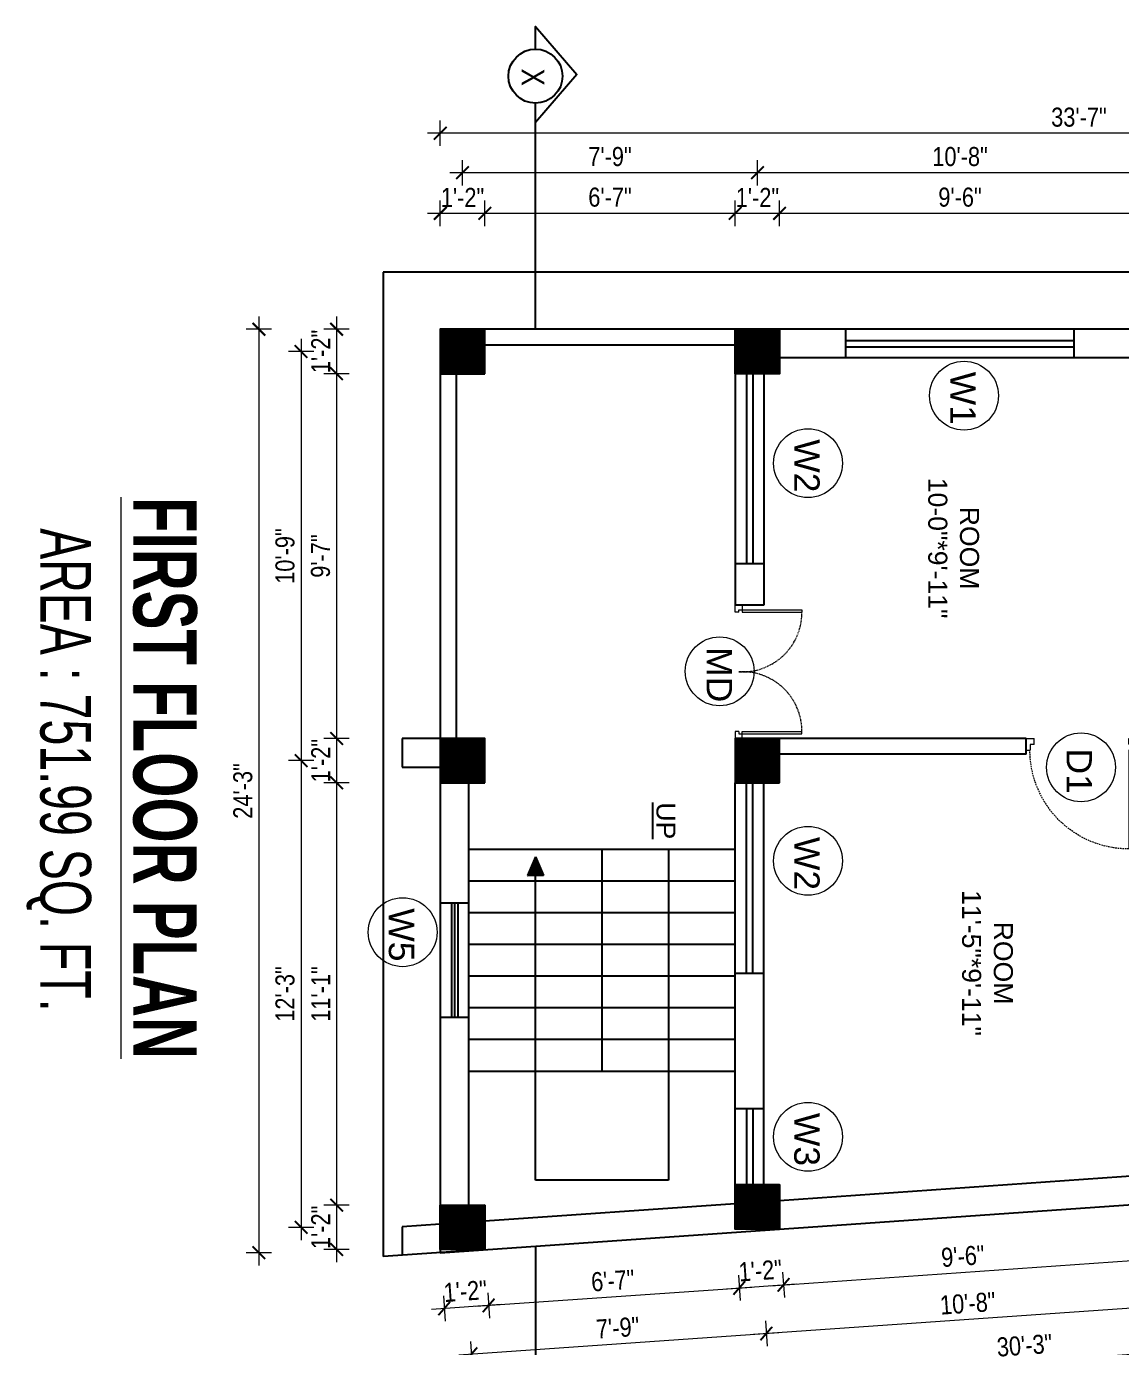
# Model space of a CAD drawing. Header units: inches. Extents: x -5096374 to -5070857, y -3259973 to -3243900.
# Drawn here: x -5080531.2 to -5080185.8, y -3258353 to -3257936.5 of the extents above; entities that cross this region are included whole.
import ezdxf

# ---------------------------------------------------------------- set-up
doc = ezdxf.new("R2010")
doc.units = ezdxf.units.IN
doc.header["$LTSCALE"] = 2
doc.header["$MEASUREMENT"] = 0
doc.header["$PDMODE"] = 34
doc.linetypes.add('HIDDEN', pattern=[0.375, 0.25, -0.125])
doc.layers.get('0').update_dxf_attribs({"linetype": 'CONTINUOUS'})
doc.layers.get('DEFPOINTS').update_dxf_attribs({"color": 141, "linetype": 'CONTINUOUS'})
doc.layers.add('A-Hatch', color=7, linetype='CONTINUOUS')
for name, color, linetype, lineweight in [('Annotate-Lite.w', 177, 'CONTINUOUS', 9), ('DIM 1-100', 4, 'CONTINUOUS', 13), ('Door-Window.w', 4, 'CONTINUOUS', 15), ('TEXT', 181, 'CONTINUOUS', 25), ('Text-100.w', 254, 'CONTINUOUS', 9)]:
    doc.layers.add(name, color=color, linetype=linetype, lineweight=lineweight)
doc.styles.add('ARAIL', font='ARIALN.TTF')
doc.styles.add('Arial', font='arial.ttf', dxfattribs={"width": 0.8, "height": 12})
doc.styles.add('arial.', font='arial.ttf')
doc.styles.add('gaurav', font='arial.ttf')
doc.styles.get("Standard").update_dxf_attribs({"font": 'ARIALN.TTF'})
doc.dimstyles.new('1 by 96', dxfattribs={"dimtxt": 6, "dimasz": 4, "dimexe": 4, "dimexo": 4, "dimgap": 2, "dimtad": 1, "dimdec": 0, "dimzin": 0, "dimdsep": 46, "dimlunit": 4, "dimtxsty": 'Standard', "dimblk": 'ARCHTICK', "dimcen": 0, "dimdle": 4, "dimadec": 0, "dimazin": 0, "dimtfac": 1, "dimtdec": 0, "dimtix": 1, "dimtofl": 0, "dimtmove": 1, "dimatfit": 3, "dimldrblk": 'ARCHTICK', "dimfxl": 4, "dimfxlon": 1, "dimtolj": 1, "dimtzin": 0, "dimlwd": -1, "dimlwe": -1, "dimarcsym": 0})
pattern_1 = [(315, (-1821592.40133, -8348793.83937), (0.0883883476483, 0.0883883476483), [])]

# ---------------------------------------------------------------- blocks, each defined once
blk = doc.blocks.new('FDFDRE')
at = {"ltscale": 3}
for p, q in [((165701.11, -58637.82), (165701.1, -58641.5)), ((165701.1, -58641.5), (165703.55, -58641.5)), ((165704.78, -58637.83), (165701.11, -58637.82)), ((165703.55, -58641.5), (165703.53, -58672.63)), ((165704.78, -58639.66), (165703.55, -58639.66)), ((165703.55, -58639.66), (165703.55, -58641.5)), ((165703.55, -58641.5), (165704.78, -58641.5)), ((165704.78, -58641.5), (165704.76, -58672.65)), ((165704.78, -58639.66), (165704.78, -58637.83)), ((165766.98, -58637.83), (165770.65, -58637.82)), ((165766.98, -58639.66), (165766.98, -58637.83)), ((165766.98, -58639.66), (165768.2, -58639.66)), ((165766.98, -58641.5), (165767, -58672.65)), ((165768.2, -58641.5), (165766.98, -58641.5)), ((165768.2, -58639.66), (165768.2, -58641.5)), ((165770.65, -58641.5), (165768.2, -58641.5)), ((165768.2, -58641.5), (165768.22, -58672.63)), ((165770.65, -58637.82), (165770.65, -58641.5)), ((165703.53, -58672.63), (165704.76, -58672.65)), ((165768.22, -58672.63), (165767, -58672.65))]:
    blk.add_line(p, q, dxfattribs=at)
at = {"layer": 'Door-Window.w', "color": 9, "linetype": 'HIDDEN', "lineweight": 18}
for centre, start, end in [((165704.78, -58641.5), 269.96183, 3.38353), ((165766.98, -58641.5), 176.61647, 270.03817)]:
    blk.add_arc(centre, 31.16, start, end, dxfattribs=at)
blk = doc.blocks.new('3-0')
at = {"ltscale": 3}
for p, q in [((11063.05, 10097.68), (11065.97, 10099.9)), ((11065.25, 10097.81), (11066.71, 10098.92)), ((11065.97, 10099.9), (11066.71, 10098.92)), ((11063.05, 10097.68), (11064.53, 10095.73)), ((11065.99, 10096.84), (11064.53, 10095.73)), ((11065.99, 10096.84), (11065.25, 10097.81)), ((11085.5, 10074.13), (11110.32, 10092.96)), ((11086.24, 10073.15), (11111.05, 10091.97)), ((11111.05, 10091.97), (11110.32, 10092.96)), ((11086.24, 10073.15), (11085.5, 10074.13)), ((11084.04, 10073.02), (11082.57, 10071.91)), ((11082.57, 10071.91), (11084.79, 10068.98)), ((11084.04, 10073.02), (11084.78, 10072.04)), ((11084.78, 10072.04), (11086.24, 10073.15)), ((11084.79, 10068.98), (11087.72, 10071.2)), ((11087.72, 10071.2), (11086.24, 10073.15))]:
    blk.add_line(p, q, dxfattribs=at)
at = {"layer": 'Door-Window.w', "color": 9, "linetype": 'HIDDEN', "lineweight": 18}
blk.add_arc((11085.5, 10074.13), 31.16, 37.1906, 127.1465, dxfattribs=at)
blk = doc.blocks.new('_ArchTick')
at = {"color": 0, "linetype": 'ByBlock', "const_width": 0.15}
blk.add_lwpolyline([(-0.5, -0.5), (0.5, 0.5)], dxfattribs=at)
blk = doc.blocks.new('*D807')
at = {"layer": 'DEFPOINTS', "color": 0, "ltscale": 0.5, "transparency": 16777216}
for p in [(-5080293.63, -3257995.44), (-5080293.63, -3258031.99), (-5080179.87, -3258031.99)]:
    blk.add_point(p, dxfattribs=at)
at = {"layer": 'DIM 1-100', "color": 0, "ltscale": 0.5, "transparency": 16777216}
for p, q in [((-5080293.63, -3257999.44), (-5080293.63, -3257991.44)), ((-5080179.87, -3257999.44), (-5080179.87, -3257991.44)), ((-5080175.87, -3257995.44), (-5080297.63, -3257995.44))]:
    blk.add_line(p, q, dxfattribs=at)
at = {"layer": 'DIM 1-100', "color": 0, "ltscale": 0.5, "transparency": 16777216, "xscale": 4, "yscale": 4, "zscale": 4, "rotation": 180}
blk.add_blockref('_ArchTick', (-5080293.63, -3257995.44), dxfattribs=at)
at = {"layer": 'DIM 1-100', "color": 0, "ltscale": 0.5, "transparency": 16777216, "xscale": 4, "yscale": 4, "zscale": 4}
blk.add_blockref('_ArchTick', (-5080179.87, -3257995.44), dxfattribs=at)
at = {"layer": 'DIM 1-100', "color": 0, "ltscale": 0.5, "transparency": 16777216, "insert": (-5080236.75, -3257990.37), "char_height": 6, "attachment_point": 5}
blk.add_mtext('\\A1;9\'-6"', dxfattribs=at)
blk = doc.blocks.new('*D808')
at = {"layer": 'DEFPOINTS', "color": 0, "ltscale": 0.5, "transparency": 16777216}
for p in [(-5080307.63, -3257995.44), (-5080307.63, -3258031.99), (-5080293.63, -3258031.99)]:
    blk.add_point(p, dxfattribs=at)
at = {"layer": 'DIM 1-100', "color": 0, "ltscale": 0.5, "transparency": 16777216}
for p, q in [((-5080307.63, -3257999.44), (-5080307.63, -3257991.44)), ((-5080293.63, -3257999.44), (-5080293.63, -3257991.44)), ((-5080289.63, -3257995.44), (-5080311.63, -3257995.44))]:
    blk.add_line(p, q, dxfattribs=at)
at = {"layer": 'DIM 1-100', "color": 0, "ltscale": 0.5, "transparency": 16777216, "xscale": 4, "yscale": 4, "zscale": 4, "rotation": 180}
blk.add_blockref('_ArchTick', (-5080307.63, -3257995.44), dxfattribs=at)
at = {"layer": 'DIM 1-100', "color": 0, "ltscale": 0.5, "transparency": 16777216, "xscale": 4, "yscale": 4, "zscale": 4}
blk.add_blockref('_ArchTick', (-5080293.63, -3257995.44), dxfattribs=at)
at = {"layer": 'DIM 1-100', "color": 0, "ltscale": 0.5, "transparency": 16777216, "insert": (-5080300.63, -3257990.42), "char_height": 6, "attachment_point": 5}
blk.add_mtext('\\A1;1\'-2"', dxfattribs=at)
blk = doc.blocks.new('*D809')
at = {"layer": 'DEFPOINTS', "color": 0, "ltscale": 0.5, "transparency": 16777216}
for p in [(-5080386.63, -3257995.44), (-5080386.63, -3258031.99), (-5080307.63, -3258031.99)]:
    blk.add_point(p, dxfattribs=at)
at = {"layer": 'DIM 1-100', "color": 0, "ltscale": 0.5, "transparency": 16777216}
for p, q in [((-5080386.63, -3257999.44), (-5080386.63, -3257991.44)), ((-5080307.63, -3257999.44), (-5080307.63, -3257991.44)), ((-5080303.63, -3257995.44), (-5080390.63, -3257995.44))]:
    blk.add_line(p, q, dxfattribs=at)
at = {"layer": 'DIM 1-100', "color": 0, "ltscale": 0.5, "transparency": 16777216, "xscale": 4, "yscale": 4, "zscale": 4, "rotation": 180}
blk.add_blockref('_ArchTick', (-5080386.63, -3257995.44), dxfattribs=at)
at = {"layer": 'DIM 1-100', "color": 0, "ltscale": 0.5, "transparency": 16777216, "xscale": 4, "yscale": 4, "zscale": 4}
blk.add_blockref('_ArchTick', (-5080307.63, -3257995.44), dxfattribs=at)
at = {"layer": 'DIM 1-100', "color": 0, "ltscale": 0.5, "transparency": 16777216, "insert": (-5080347.13, -3257990.37), "char_height": 6, "attachment_point": 5}
blk.add_mtext('\\A1;6\'-7"', dxfattribs=at)
blk = doc.blocks.new('*D810')
at = {"layer": 'DEFPOINTS', "color": 0, "ltscale": 0.5, "transparency": 16777216}
for p in [(-5080400.63, -3257995.44), (-5080400.63, -3258031.99), (-5080386.63, -3258031.99)]:
    blk.add_point(p, dxfattribs=at)
at = {"layer": 'DIM 1-100', "color": 0, "ltscale": 0.5, "transparency": 16777216}
for p, q in [((-5080400.63, -3257999.44), (-5080400.63, -3257991.44)), ((-5080386.63, -3257999.44), (-5080386.63, -3257991.44)), ((-5080382.63, -3257995.44), (-5080404.63, -3257995.44))]:
    blk.add_line(p, q, dxfattribs=at)
at = {"layer": 'DIM 1-100', "color": 0, "ltscale": 0.5, "transparency": 16777216, "xscale": 4, "yscale": 4, "zscale": 4, "rotation": 180}
blk.add_blockref('_ArchTick', (-5080400.63, -3257995.44), dxfattribs=at)
at = {"layer": 'DIM 1-100', "color": 0, "ltscale": 0.5, "transparency": 16777216, "xscale": 4, "yscale": 4, "zscale": 4}
blk.add_blockref('_ArchTick', (-5080386.63, -3257995.44), dxfattribs=at)
at = {"layer": 'DIM 1-100', "color": 0, "ltscale": 0.5, "transparency": 16777216, "insert": (-5080393.63, -3257990.42), "char_height": 6, "attachment_point": 5}
blk.add_mtext('\\A1;1\'-2"', dxfattribs=at)
blk = doc.blocks.new('*D812')
at = {"layer": 'DEFPOINTS', "color": 0, "ltscale": 0.5, "transparency": 16777216}
for p in [(-5080300.63, -3257982.64), (-5080300.63, -3258038.99), (-5080172.87, -3258038.99)]:
    blk.add_point(p, dxfattribs=at)
at = {"layer": 'DIM 1-100', "color": 0, "ltscale": 0.5, "transparency": 16777216}
for p, q in [((-5080300.63, -3257986.64), (-5080300.63, -3257978.64)), ((-5080172.87, -3257986.64), (-5080172.87, -3257978.64)), ((-5080168.87, -3257982.64), (-5080304.63, -3257982.64))]:
    blk.add_line(p, q, dxfattribs=at)
at = {"layer": 'DIM 1-100', "color": 0, "ltscale": 0.5, "transparency": 16777216, "xscale": 4, "yscale": 4, "zscale": 4, "rotation": 180}
blk.add_blockref('_ArchTick', (-5080300.63, -3257982.64), dxfattribs=at)
at = {"layer": 'DIM 1-100', "color": 0, "ltscale": 0.5, "transparency": 16777216, "xscale": 4, "yscale": 4, "zscale": 4}
blk.add_blockref('_ArchTick', (-5080172.87, -3257982.64), dxfattribs=at)
at = {"layer": 'DIM 1-100', "color": 0, "ltscale": 0.5, "transparency": 16777216, "insert": (-5080236.75, -3257977.57), "char_height": 6, "attachment_point": 5}
blk.add_mtext('\\A1;10\'-8"', dxfattribs=at)
blk = doc.blocks.new('*D813')
at = {"layer": 'DEFPOINTS', "color": 0, "ltscale": 0.5, "transparency": 16777216}
for p in [(-5080393.63, -3257982.64), (-5080393.63, -3258038.99), (-5080300.63, -3258038.99)]:
    blk.add_point(p, dxfattribs=at)
at = {"layer": 'DIM 1-100', "color": 0, "ltscale": 0.5, "transparency": 16777216}
for p, q in [((-5080393.63, -3257986.64), (-5080393.63, -3257978.64)), ((-5080300.63, -3257986.64), (-5080300.63, -3257978.64)), ((-5080296.63, -3257982.64), (-5080397.63, -3257982.64))]:
    blk.add_line(p, q, dxfattribs=at)
at = {"layer": 'DIM 1-100', "color": 0, "ltscale": 0.5, "transparency": 16777216, "xscale": 4, "yscale": 4, "zscale": 4, "rotation": 180}
blk.add_blockref('_ArchTick', (-5080393.63, -3257982.64), dxfattribs=at)
at = {"layer": 'DIM 1-100', "color": 0, "ltscale": 0.5, "transparency": 16777216, "xscale": 4, "yscale": 4, "zscale": 4}
blk.add_blockref('_ArchTick', (-5080300.63, -3257982.64), dxfattribs=at)
at = {"layer": 'DIM 1-100', "color": 0, "ltscale": 0.5, "transparency": 16777216, "insert": (-5080347.13, -3257977.57), "char_height": 6, "attachment_point": 5}
blk.add_mtext('\\A1;7\'-9"', dxfattribs=at)
blk = doc.blocks.new('*D814')
at = {"layer": 'DEFPOINTS', "color": 0, "ltscale": 0.5, "transparency": 16777216}
for p in [(-5080400.63, -3257970.21), (-5080400.63, -3258031.99), (-5079997.87, -3258031.99)]:
    blk.add_point(p, dxfattribs=at)
at = {"layer": 'DIM 1-100', "color": 0, "ltscale": 0.5, "transparency": 16777216}
for p, q in [((-5080400.63, -3257974.21), (-5080400.63, -3257966.21)), ((-5079997.87, -3257974.21), (-5079997.87, -3257966.21)), ((-5079993.87, -3257970.21), (-5080404.63, -3257970.21))]:
    blk.add_line(p, q, dxfattribs=at)
at = {"layer": 'DIM 1-100', "color": 0, "ltscale": 0.5, "transparency": 16777216, "xscale": 4, "yscale": 4, "zscale": 4, "rotation": 180}
blk.add_blockref('_ArchTick', (-5080400.63, -3257970.21), dxfattribs=at)
at = {"layer": 'DIM 1-100', "color": 0, "ltscale": 0.5, "transparency": 16777216, "xscale": 4, "yscale": 4, "zscale": 4}
blk.add_blockref('_ArchTick', (-5079997.87, -3257970.21), dxfattribs=at)
at = {"layer": 'DIM 1-100', "color": 0, "ltscale": 0.5, "transparency": 16777216, "insert": (-5080199.25, -3257965.15), "char_height": 6, "attachment_point": 5}
blk.add_mtext('\\A1;33\'-7"', dxfattribs=at)
blk = doc.blocks.new('*D819')
at = {"layer": 'DEFPOINTS', "color": 0, "ltscale": 0.5, "transparency": 16777216}
for p in [(-5080400.63, -3258031.99), (-5080433.34, -3258045.99), (-5080400.63, -3258045.99)]:
    blk.add_point(p, dxfattribs=at)
at = {"layer": 'DIM 1-100', "color": 0, "ltscale": 0.5, "transparency": 16777216}
for p, q in [((-5080433.34, -3258027.99), (-5080433.34, -3258049.99)), ((-5080429.34, -3258031.99), (-5080437.34, -3258031.99)), ((-5080429.34, -3258045.99), (-5080437.34, -3258045.99))]:
    blk.add_line(p, q, dxfattribs=at)
at = {"layer": 'DIM 1-100', "color": 0, "ltscale": 0.5, "transparency": 16777216, "xscale": 4, "yscale": 4, "zscale": 4}
for p, rotation in [((-5080433.34, -3258031.99), 90), ((-5080433.34, -3258045.99), 270)]:
    blk.add_blockref('_ArchTick', p, dxfattribs=dict(at, rotation=rotation))
at = {"layer": 'DIM 1-100', "color": 0, "ltscale": 0.5, "transparency": 16777216, "insert": (-5080438.35, -3258038.99), "char_height": 6, "attachment_point": 5, "rotation": 90}
blk.add_mtext('\\A1;1\'-2"', dxfattribs=at)
blk = doc.blocks.new('*D820')
at = {"layer": 'DEFPOINTS', "color": 0, "ltscale": 0.5, "transparency": 16777216}
for p in [(-5080400.63, -3258045.99), (-5080433.34, -3258160.99), (-5080400.63, -3258160.99)]:
    blk.add_point(p, dxfattribs=at)
at = {"layer": 'DIM 1-100', "color": 0, "ltscale": 0.5, "transparency": 16777216}
for p, q in [((-5080433.34, -3258041.99), (-5080433.34, -3258164.99)), ((-5080429.34, -3258045.99), (-5080437.34, -3258045.99)), ((-5080429.34, -3258160.99), (-5080437.34, -3258160.99))]:
    blk.add_line(p, q, dxfattribs=at)
at = {"layer": 'DIM 1-100', "color": 0, "ltscale": 0.5, "transparency": 16777216, "xscale": 4, "yscale": 4, "zscale": 4}
for p, rotation in [((-5080433.34, -3258045.99), 90), ((-5080433.34, -3258160.99), 270)]:
    blk.add_blockref('_ArchTick', p, dxfattribs=dict(at, rotation=rotation))
at = {"layer": 'DIM 1-100', "color": 0, "ltscale": 0.5, "transparency": 16777216, "insert": (-5080438.4, -3258103.49), "char_height": 6, "attachment_point": 5, "rotation": 90}
blk.add_mtext('\\A1;9\'-7"', dxfattribs=at)
blk = doc.blocks.new('*D821')
at = {"layer": 'DEFPOINTS', "color": 0, "ltscale": 0.5, "transparency": 16777216}
for p in [(-5080400.63, -3258160.99), (-5080433.34, -3258174.99), (-5080400.63, -3258174.99)]:
    blk.add_point(p, dxfattribs=at)
at = {"layer": 'DIM 1-100', "color": 0, "ltscale": 0.5, "transparency": 16777216}
for p, q in [((-5080433.34, -3258156.99), (-5080433.34, -3258178.99)), ((-5080429.34, -3258160.99), (-5080437.34, -3258160.99)), ((-5080429.34, -3258174.99), (-5080437.34, -3258174.99))]:
    blk.add_line(p, q, dxfattribs=at)
at = {"layer": 'DIM 1-100', "color": 0, "ltscale": 0.5, "transparency": 16777216, "xscale": 4, "yscale": 4, "zscale": 4}
for p, rotation in [((-5080433.34, -3258160.99), 90), ((-5080433.34, -3258174.99), 270)]:
    blk.add_blockref('_ArchTick', p, dxfattribs=dict(at, rotation=rotation))
at = {"layer": 'DIM 1-100', "color": 0, "ltscale": 0.5, "transparency": 16777216, "insert": (-5080438.35, -3258167.99), "char_height": 6, "attachment_point": 5, "rotation": 90}
blk.add_mtext('\\A1;1\'-2"', dxfattribs=at)
blk = doc.blocks.new('*D822')
at = {"layer": 'DEFPOINTS', "color": 0, "ltscale": 0.5, "transparency": 16777216}
for p in [(-5080400.63, -3258174.99), (-5080433.34, -3258308.13), (-5080400.63, -3258308.13)]:
    blk.add_point(p, dxfattribs=at)
at = {"layer": 'DIM 1-100', "color": 0, "ltscale": 0.5, "transparency": 16777216}
for p, q in [((-5080433.34, -3258170.99), (-5080433.34, -3258312.13)), ((-5080429.34, -3258174.99), (-5080437.34, -3258174.99)), ((-5080429.34, -3258308.13), (-5080437.34, -3258308.13))]:
    blk.add_line(p, q, dxfattribs=at)
at = {"layer": 'DIM 1-100', "color": 0, "ltscale": 0.5, "transparency": 16777216, "xscale": 4, "yscale": 4, "zscale": 4}
for p, rotation in [((-5080433.34, -3258174.99), 90), ((-5080433.34, -3258308.13), 270)]:
    blk.add_blockref('_ArchTick', p, dxfattribs=dict(at, rotation=rotation))
at = {"layer": 'DIM 1-100', "color": 0, "ltscale": 0.5, "transparency": 16777216, "insert": (-5080438.35, -3258241.56), "char_height": 6, "attachment_point": 5, "rotation": 90}
blk.add_mtext('\\A1;11\'-1"', dxfattribs=at)
blk = doc.blocks.new('*D823')
at = {"layer": 'DEFPOINTS', "color": 0, "ltscale": 0.5, "transparency": 16777216}
for p in [(-5080400.63, -3258308.13), (-5080433.34, -3258322.13), (-5080400.63, -3258322.13)]:
    blk.add_point(p, dxfattribs=at)
at = {"layer": 'DIM 1-100', "color": 0, "ltscale": 0.5, "transparency": 16777216}
for p, q in [((-5080433.34, -3258304.13), (-5080433.34, -3258326.13)), ((-5080429.34, -3258308.13), (-5080437.34, -3258308.13)), ((-5080429.34, -3258322.13), (-5080437.34, -3258322.13))]:
    blk.add_line(p, q, dxfattribs=at)
at = {"layer": 'DIM 1-100', "color": 0, "ltscale": 0.5, "transparency": 16777216, "xscale": 4, "yscale": 4, "zscale": 4}
for p, rotation in [((-5080433.34, -3258308.13), 90), ((-5080433.34, -3258322.13), 270)]:
    blk.add_blockref('_ArchTick', p, dxfattribs=dict(at, rotation=rotation))
at = {"layer": 'DIM 1-100', "color": 0, "ltscale": 0.5, "transparency": 16777216, "insert": (-5080438.35, -3258315.13), "char_height": 6, "attachment_point": 5, "rotation": 90}
blk.add_mtext('\\A1;1\'-2"', dxfattribs=at)
blk = doc.blocks.new('*D824')
at = {"layer": 'DEFPOINTS', "color": 0, "ltscale": 0.5, "transparency": 16777216}
for p in [(-5080393.63, -3258038.99), (-5080444.53, -3258167.99), (-5080393.63, -3258167.99)]:
    blk.add_point(p, dxfattribs=at)
at = {"layer": 'DIM 1-100', "color": 0, "ltscale": 0.5, "transparency": 16777216}
for p, q in [((-5080444.53, -3258034.99), (-5080444.53, -3258171.99)), ((-5080440.53, -3258038.99), (-5080448.53, -3258038.99)), ((-5080440.53, -3258167.99), (-5080448.53, -3258167.99))]:
    blk.add_line(p, q, dxfattribs=at)
at = {"layer": 'DIM 1-100', "color": 0, "ltscale": 0.5, "transparency": 16777216, "xscale": 4, "yscale": 4, "zscale": 4}
for p, rotation in [((-5080444.53, -3258038.99), 90), ((-5080444.53, -3258167.99), 270)]:
    blk.add_blockref('_ArchTick', p, dxfattribs=dict(at, rotation=rotation))
at = {"layer": 'DIM 1-100', "color": 0, "ltscale": 0.5, "transparency": 16777216, "insert": (-5080449.59, -3258103.49), "char_height": 6, "attachment_point": 5, "rotation": 90}
blk.add_mtext('\\A1;10\'-9"', dxfattribs=at)
blk = doc.blocks.new('*D825')
at = {"layer": 'DEFPOINTS', "color": 0, "ltscale": 0.5, "transparency": 16777216}
for p in [(-5080393.63, -3258167.99), (-5080444.53, -3258315.13), (-5080393.63, -3258315.13)]:
    blk.add_point(p, dxfattribs=at)
at = {"layer": 'DIM 1-100', "color": 0, "ltscale": 0.5, "transparency": 16777216}
for p, q in [((-5080444.53, -3258163.99), (-5080444.53, -3258319.13)), ((-5080440.53, -3258167.99), (-5080448.53, -3258167.99)), ((-5080440.53, -3258315.13), (-5080448.53, -3258315.13))]:
    blk.add_line(p, q, dxfattribs=at)
at = {"layer": 'DIM 1-100', "color": 0, "ltscale": 0.5, "transparency": 16777216, "xscale": 4, "yscale": 4, "zscale": 4}
for p, rotation in [((-5080444.53, -3258167.99), 90), ((-5080444.53, -3258315.13), 270)]:
    blk.add_blockref('_ArchTick', p, dxfattribs=dict(at, rotation=rotation))
at = {"layer": 'DIM 1-100', "color": 0, "ltscale": 0.5, "transparency": 16777216, "insert": (-5080449.59, -3258241.56), "char_height": 6, "attachment_point": 5, "rotation": 90}
blk.add_mtext('\\A1;12\'-3"', dxfattribs=at)
blk = doc.blocks.new('*D826')
at = {"layer": 'DEFPOINTS', "color": 0, "ltscale": 0.5, "transparency": 16777216}
for p in [(-5080400.63, -3258031.99), (-5080457.83, -3258323.11), (-5080400.63, -3258323.11)]:
    blk.add_point(p, dxfattribs=at)
at = {"layer": 'DIM 1-100', "color": 0, "ltscale": 0.5, "transparency": 16777216}
for p, q in [((-5080457.83, -3258027.99), (-5080457.83, -3258327.11)), ((-5080453.83, -3258031.99), (-5080461.83, -3258031.99)), ((-5080453.83, -3258323.11), (-5080461.83, -3258323.11))]:
    blk.add_line(p, q, dxfattribs=at)
at = {"layer": 'DIM 1-100', "color": 0, "ltscale": 0.5, "transparency": 16777216, "xscale": 4, "yscale": 4, "zscale": 4}
for p, rotation in [((-5080457.83, -3258031.99), 90), ((-5080457.83, -3258323.11), 270)]:
    blk.add_blockref('_ArchTick', p, dxfattribs=dict(at, rotation=rotation))
at = {"layer": 'DIM 1-100', "color": 0, "ltscale": 0.5, "transparency": 16777216, "insert": (-5080462.89, -3258177.55), "char_height": 6, "attachment_point": 5, "rotation": 90}
blk.add_mtext('\\A1;24\'-3"', dxfattribs=at)
blk = doc.blocks.new('*D827')
at = {"layer": 'DEFPOINTS', "color": 0, "ltscale": 0.5, "transparency": 16777216}
for p in [(-5080400.63, -3258323.11), (-5080386.63, -3258322.13), (-5080399.4, -3258340.71)]:
    blk.add_point(p, dxfattribs=at)
at = {"layer": 'DIM 1-100', "color": 0, "ltscale": 0.5, "transparency": 16777216}
for p, q in [((-5080399.68, -3258336.72), (-5080399.13, -3258344.7)), ((-5080385.68, -3258335.75), (-5080385.13, -3258343.73)), ((-5080381.41, -3258339.46), (-5080403.39, -3258340.99))]:
    blk.add_line(p, q, dxfattribs=at)
at = {"layer": 'DIM 1-100', "color": 0, "ltscale": 0.5, "transparency": 16777216, "xscale": 4, "yscale": 4, "zscale": 4}
for p, rotation in [((-5080385.4, -3258339.74), 3.98810611649254), ((-5080399.4, -3258340.71), 183.9881061164926)]:
    blk.add_blockref('_ArchTick', p, dxfattribs=dict(at, rotation=rotation))
at = {"layer": 'DIM 1-100', "color": 0, "ltscale": 0.5, "transparency": 16777216, "insert": (-5080392.75, -3258335.22), "char_height": 6, "attachment_point": 5, "rotation": 3.9881}
blk.add_mtext('\\A1;1\'-2"', dxfattribs=at)
blk = doc.blocks.new('*D828')
at = {"layer": 'DEFPOINTS', "color": 0, "ltscale": 0.5, "transparency": 16777216}
for p in [(-5080307.63, -3258316), (-5080386.63, -3258322.13), (-5080306.36, -3258334.23)]:
    blk.add_point(p, dxfattribs=at)
at = {"layer": 'DIM 1-100', "color": 0, "ltscale": 0.5, "transparency": 16777216}
for p, q in [((-5080389.39, -3258340.01), (-5080302.37, -3258333.95)), ((-5080306.64, -3258330.23), (-5080306.08, -3258338.22)), ((-5080385.68, -3258335.75), (-5080385.13, -3258343.73))]:
    blk.add_line(p, q, dxfattribs=at)
at = {"layer": 'DIM 1-100', "color": 0, "ltscale": 0.5, "transparency": 16777216, "xscale": 4, "yscale": 4, "zscale": 4}
for p, rotation in [((-5080306.36, -3258334.23), 3.98810609500711), ((-5080385.4, -3258339.74), 183.9881060950071)]:
    blk.add_blockref('_ArchTick', p, dxfattribs=dict(at, rotation=rotation))
at = {"layer": 'DIM 1-100', "color": 0, "ltscale": 0.5, "transparency": 16777216, "insert": (-5080346.23, -3258331.93), "char_height": 6, "attachment_point": 5, "rotation": 3.9881}
blk.add_mtext('\\A1;6\'-7"', dxfattribs=at)
blk = doc.blocks.new('*D829')
at = {"layer": 'DEFPOINTS', "color": 0, "ltscale": 0.5, "transparency": 16777216}
for p in [(-5080307.63, -3258316), (-5080293.63, -3258315.65), (-5080292.4, -3258333.25)]:
    blk.add_point(p, dxfattribs=at)
at = {"layer": 'DIM 1-100', "color": 0, "ltscale": 0.5, "transparency": 16777216}
for p, q in [((-5080292.68, -3258329.26), (-5080292.13, -3258337.24)), ((-5080310.35, -3258334.5), (-5080288.41, -3258332.97)), ((-5080306.64, -3258330.23), (-5080306.08, -3258338.22))]:
    blk.add_line(p, q, dxfattribs=at)
at = {"layer": 'DIM 1-100', "color": 0, "ltscale": 0.5, "transparency": 16777216, "xscale": 4, "yscale": 4, "zscale": 4}
for p, rotation in [((-5080306.36, -3258334.23), 183.9881060950071), ((-5080292.4, -3258333.25), 3.98810609500711)]:
    blk.add_blockref('_ArchTick', p, dxfattribs=dict(at, rotation=rotation))
at = {"layer": 'DIM 1-100', "color": 0, "ltscale": 0.5, "transparency": 16777216, "insert": (-5080299.73, -3258328.74), "char_height": 6, "attachment_point": 5, "rotation": 3.9881}
blk.add_mtext('\\A1;1\'-2"', dxfattribs=at)
blk = doc.blocks.new('*D830')
at = {"layer": 'DEFPOINTS', "color": 0, "ltscale": 0.5, "transparency": 16777216}
for p in [(-5080179.87, -3258306.74), (-5080293.63, -3258315.65), (-5080178.58, -3258325.32)]:
    blk.add_point(p, dxfattribs=at)
at = {"layer": 'DIM 1-100', "color": 0, "ltscale": 0.5, "transparency": 16777216}
for p, q in [((-5080178.86, -3258321.33), (-5080178.3, -3258329.31)), ((-5080296.39, -3258333.53), (-5080174.59, -3258325.04)), ((-5080292.68, -3258329.26), (-5080292.13, -3258337.24))]:
    blk.add_line(p, q, dxfattribs=at)
at = {"layer": 'DIM 1-100', "color": 0, "ltscale": 0.5, "transparency": 16777216, "xscale": 4, "yscale": 4, "zscale": 4}
for p, rotation in [((-5080178.58, -3258325.32), 3.98810609500711), ((-5080292.4, -3258333.25), 183.9881060950071)]:
    blk.add_blockref('_ArchTick', p, dxfattribs=dict(at, rotation=rotation))
at = {"layer": 'DIM 1-100', "color": 0, "ltscale": 0.5, "transparency": 16777216, "insert": (-5080235.84, -3258324.23), "char_height": 6, "attachment_point": 5, "rotation": 3.9881}
blk.add_mtext('\\A1;9\'-6"', dxfattribs=at)
blk = doc.blocks.new('*D837')
at = {"layer": 'DEFPOINTS', "color": 0, "ltscale": 0.5, "transparency": 16777216}
for p in [(-5080172.87, -3258299.74), (-5080300.63, -3258308.65), (-5080297.84, -3258348.61)]:
    blk.add_point(p, dxfattribs=at)
at = {"layer": 'DIM 1-100', "color": 0, "ltscale": 0.5, "transparency": 16777216}
for p, q in [((-5080170.36, -3258335.71), (-5080169.81, -3258343.69)), ((-5080166.1, -3258339.42), (-5080301.84, -3258348.89)), ((-5080298.12, -3258344.62), (-5080297.57, -3258352.6))]:
    blk.add_line(p, q, dxfattribs=at)
at = {"layer": 'DIM 1-100', "color": 0, "ltscale": 0.5, "transparency": 16777216, "xscale": 4, "yscale": 4, "zscale": 4}
for p, rotation in [((-5080170.09, -3258339.7), 3.988106095007086), ((-5080297.84, -3258348.61), 183.9881060950071)]:
    blk.add_blockref('_ArchTick', p, dxfattribs=dict(at, rotation=rotation))
at = {"layer": 'DIM 1-100', "color": 0, "ltscale": 0.5, "transparency": 16777216, "insert": (-5080234.32, -3258339.1), "char_height": 6, "attachment_point": 5, "rotation": 3.9881}
blk.add_mtext('\\A1;10\'-8"', dxfattribs=at)
blk = doc.blocks.new('*D838')
at = {"layer": 'DEFPOINTS', "color": 0, "ltscale": 0.5, "transparency": 16777216}
for p in [(-5080300.63, -3258308.65), (-5080393.63, -3258315.13), (-5080390.84, -3258355.09)]:
    blk.add_point(p, dxfattribs=at)
at = {"layer": 'DIM 1-100', "color": 0, "ltscale": 0.5, "transparency": 16777216}
for p, q in [((-5080298.12, -3258344.62), (-5080297.57, -3258352.6)), ((-5080293.85, -3258348.33), (-5080394.84, -3258355.37)), ((-5080391.12, -3258351.1), (-5080390.57, -3258359.08))]:
    blk.add_line(p, q, dxfattribs=at)
at = {"layer": 'DIM 1-100', "color": 0, "ltscale": 0.5, "transparency": 16777216, "xscale": 4, "yscale": 4, "zscale": 4}
for p, rotation in [((-5080297.84, -3258348.61), 3.988106095007086), ((-5080390.84, -3258355.09), 183.9881060950071)]:
    blk.add_blockref('_ArchTick', p, dxfattribs=dict(at, rotation=rotation))
at = {"layer": 'DIM 1-100', "color": 0, "ltscale": 0.5, "transparency": 16777216, "insert": (-5080344.7, -3258346.8), "char_height": 6, "attachment_point": 5, "rotation": 3.9881}
blk.add_mtext('\\A1;7\'-9"', dxfattribs=at)
blk = doc.blocks.new('*D840')
at = {"layer": 'DEFPOINTS', "color": 0, "ltscale": 0.5, "transparency": 16777216}
for p in [(-5080038.03, -3258297.83), (-5080400.63, -3258323.11), (-5080034.76, -3258344.75)]:
    blk.add_point(p, dxfattribs=at)
at = {"layer": 'DIM 1-100', "color": 0, "ltscale": 0.5, "transparency": 16777216}
for p, q in [((-5080035.04, -3258340.76), (-5080034.48, -3258348.74)), ((-5080401.35, -3258370.31), (-5080030.77, -3258344.47)), ((-5080397.64, -3258366.04), (-5080397.08, -3258374.02))]:
    blk.add_line(p, q, dxfattribs=at)
at = {"layer": 'DIM 1-100', "color": 0, "ltscale": 0.5, "transparency": 16777216, "xscale": 4, "yscale": 4, "zscale": 4}
for p, rotation in [((-5080034.76, -3258344.75), 3.988106114241667), ((-5080397.36, -3258370.03), 183.9881061142416)]:
    blk.add_blockref('_ArchTick', p, dxfattribs=dict(at, rotation=rotation))
at = {"layer": 'DIM 1-100', "color": 0, "ltscale": 0.5, "transparency": 16777216, "insert": (-5080216.41, -3258352.34), "char_height": 6, "attachment_point": 5, "rotation": 3.9881}
blk.add_mtext('\\A1;30\'-3"', dxfattribs=at)

msp = doc.modelspace()

# ---------------------------------------------------------------- hatches: boundary and pattern name
at = {"layer": 'A-Hatch', "ltscale": 0.5}
h = msp.add_hatch(dxfattribs=at)
h.set_pattern_fill('ANSI31', color=256, angle=-90)
h.set_pattern_definition(pattern_1)
h.paths.add_polyline_path([(-5080386.63, -3258045.99), (-5080386.63, -3258031.99), (-5080400.63, -3258031.99), (-5080400.63, -3258045.99)])
h = msp.add_hatch(dxfattribs=at)
h.set_pattern_fill('ANSI31', color=256, angle=-90)
h.set_pattern_definition(pattern_1)
h.paths.add_polyline_path([(-5080293.63, -3258045.99), (-5080293.63, -3258031.99), (-5080307.63, -3258031.99), (-5080307.63, -3258045.99), (-5080298.63, -3258045.99)])
h = msp.add_hatch(dxfattribs=at)
h.set_pattern_fill('ANSI31', color=256, angle=-90)
h.set_pattern_definition(pattern_1)
h.paths.add_polyline_path([(-5080386.63, -3258174.99), (-5080386.63, -3258160.99), (-5080400.63, -3258160.99), (-5080400.63, -3258174.99)])
h = msp.add_hatch(dxfattribs=at)
h.set_pattern_fill('ANSI31', color=256, angle=-90)
h.set_pattern_definition(pattern_1)
h.paths.add_polyline_path([(-5080293.63, -3258174.99), (-5080293.63, -3258160.99), (-5080305.41, -3258160.99), (-5080305.41, -3258160.99), (-5080307.63, -3258160.99), (-5080307.63, -3258174.99)])
h = msp.add_hatch(dxfattribs=at)
h.set_pattern_fill('ANSI31', color=256, angle=-90)
h.set_pattern_definition([(315, (-1821592.40133, -8349464.70116), (0.0883883476483, 0.0883883476483), [])])
h.paths.add_polyline_path([(-5080370.63, -3258198.32), (-5080373.14, -3258204.24), (-5080368.12, -3258204.24)])
h = msp.add_hatch(dxfattribs=at)
h.set_pattern_fill('ANSI31', color=256, angle=-90)
h.set_pattern_definition([(315, (-1821592.40133, -8348793.49078), (0.0883883476483, 0.0883883476483), [])])
h.paths.add_polyline_path([(-5080293.63, -3258315.65), (-5080293.63, -3258301.65), (-5080307.63, -3258301.65), (-5080307.63, -3258315.65)])
h = msp.add_hatch(dxfattribs=at)
h.set_pattern_fill('ANSI31', color=256, angle=-90)
h.set_pattern_definition(pattern_1)
h.paths.add_polyline_path([(-5080386.63, -3258308.13), (-5080400.63, -3258308.13), (-5080400.63, -3258322.13), (-5080386.63, -3258322.13)])

# ---------------------------------------------------------------- linework, layer by layer
at = {"ltscale": 0.5}
for p, q in [((-5080000.63, -3258013.99), (-5080418.63, -3258013.99)), ((-5080418.63, -3258013.99), (-5080418.63, -3258324.36)), ((-5080165.87, -3258031.99), (-5080400.63, -3258031.99)), ((-5080400.63, -3258031.99), (-5080400.63, -3258323.11)), ((-5080272.75, -3258040.99), (-5080272.75, -3258031.99)), ((-5080200.75, -3258040.99), (-5080200.75, -3258031.99)), ((-5080307.63, -3258036.99), (-5080386.63, -3258036.99)), ((-5080272.75, -3258035.49), (-5080200.75, -3258035.49)), ((-5080272.75, -3258037.49), (-5080200.75, -3258037.49)), ((-5080179.87, -3258040.99), (-5080293.63, -3258040.99)), ((-5080395.63, -3258045.99), (-5080395.63, -3258160.99)), ((-5080307.63, -3258045.99), (-5080307.63, -3258118.99)), ((-5080298.63, -3258045.99), (-5080307.63, -3258045.99)), ((-5080304.13, -3258045.99), (-5080304.13, -3258105.99)), ((-5080302.13, -3258045.99), (-5080302.13, -3258105.99)), ((-5080298.63, -3258045.99), (-5080298.63, -3258118.99)), ((-5080298.63, -3258105.99), (-5080307.63, -3258105.99)), ((-5080298.63, -3258118.99), (-5080307.63, -3258118.99)), ((-5080400.63, -3258160.99), (-5080412.63, -3258160.99)), ((-5080412.63, -3258160.99), (-5080412.63, -3258169.99)), ((-5080215.87, -3258160.99), (-5080293.63, -3258160.99)), ((-5080215.87, -3258165.99), (-5080215.87, -3258160.99)), ((-5080215.87, -3258165.99), (-5080293.63, -3258165.99)), ((-5080412.63, -3258169.99), (-5080400.63, -3258169.99)), ((-5080391.63, -3258308.13), (-5080391.63, -3258174.99)), ((-5080307.63, -3258302), (-5080307.63, -3258174.99)), ((-5080304.13, -3258234.99), (-5080304.13, -3258174.99)), ((-5080302.13, -3258234.99), (-5080302.13, -3258174.99)), ((-5080298.63, -3258301.65), (-5080298.63, -3258174.99)), ((-5080349.63, -3258195.95), (-5080391.63, -3258195.95)), ((-5080349.63, -3258265.95), (-5080349.63, -3258195.95)), ((-5080307.63, -3258195.95), (-5080349.63, -3258195.95)), ((-5080328.63, -3258195.95), (-5080328.63, -3258300.24)), ((-5080370.63, -3258198.32), (-5080373.14, -3258204.24)), ((-5080370.63, -3258198.32), (-5080368.12, -3258204.24)), ((-5080368.12, -3258204.24), (-5080373.14, -3258204.24)), ((-5080370.63, -3258300.24), (-5080370.63, -3258204.24)), ((-5080349.63, -3258205.95), (-5080391.63, -3258205.95)), ((-5080307.63, -3258205.95), (-5080349.63, -3258205.95)), ((-5080391.63, -3258212.95), (-5080400.63, -3258212.95)), ((-5080397.13, -3258212.95), (-5080397.13, -3258248.95)), ((-5080396.13, -3258212.95), (-5080396.13, -3258248.95)), ((-5080395.13, -3258212.95), (-5080395.13, -3258248.95)), ((-5080349.63, -3258215.95), (-5080391.63, -3258215.95)), ((-5080307.63, -3258215.95), (-5080349.63, -3258215.95)), ((-5080349.63, -3258225.95), (-5080391.63, -3258225.95)), ((-5080307.63, -3258225.95), (-5080349.63, -3258225.95)), ((-5080349.63, -3258235.95), (-5080391.63, -3258235.95)), ((-5080307.63, -3258235.95), (-5080349.63, -3258235.95)), ((-5080307.63, -3258234.99), (-5080298.63, -3258234.99)), ((-5080349.63, -3258245.95), (-5080391.63, -3258245.95)), ((-5080307.63, -3258245.95), (-5080349.63, -3258245.95)), ((-5080391.63, -3258248.95), (-5080400.63, -3258248.95)), ((-5080349.63, -3258255.95), (-5080391.63, -3258255.95)), ((-5080307.63, -3258255.95), (-5080349.63, -3258255.95)), ((-5080349.63, -3258265.95), (-5080391.63, -3258265.95)), ((-5080307.63, -3258265.95), (-5080349.63, -3258265.95)), ((-5080307.63, -3258301.65), (-5080307.63, -3258277.65)), ((-5080307.63, -3258277.65), (-5080298.63, -3258277.65)), ((-5080304.13, -3258277.65), (-5080304.13, -3258301.65)), ((-5080302.13, -3258277.65), (-5080302.13, -3258301.65)), ((-5080400.63, -3258323.11), (-5080020.03, -3258296.57)), ((-5080328.63, -3258300.24), (-5080370.63, -3258300.24)), ((-5080293.63, -3258306.63), (-5080179.87, -3258298.7)), ((-5080386.63, -3258313.11), (-5080307.63, -3258307.6)), ((-5080400.63, -3258314.09), (-5080412.63, -3258314.92)), ((-5080412.63, -3258314.92), (-5080412.63, -3258323.94)), ((-5080386.63, -3258322.13), (-5080418.63, -3258324.36))]:
    msp.add_line(p, q, dxfattribs=at)
for points in [[(-5080386.63, -3258045.99), (-5080386.63, -3258031.99), (-5080400.63, -3258031.99), (-5080400.63, -3258045.99)], [(-5080293.63, -3258031.99), (-5080293.63, -3258045.99), (-5080307.63, -3258045.99), (-5080307.63, -3258031.99)], [(-5080386.63, -3258174.99), (-5080386.63, -3258160.99), (-5080400.63, -3258160.99), (-5080400.63, -3258174.99)], [(-5080293.63, -3258174.99), (-5080293.63, -3258160.99), (-5080307.63, -3258160.99), (-5080307.63, -3258174.99)], [(-5080293.63, -3258301.65), (-5080293.63, -3258315.65), (-5080307.63, -3258315.65), (-5080307.63, -3258301.65)], [(-5080386.63, -3258308.13), (-5080386.63, -3258322.13), (-5080400.63, -3258322.13), (-5080400.63, -3258308.13)]]:
    msp.add_lwpolyline(points, close=True, dxfattribs=at)
at = {"layer": 'Annotate-Lite.w', "ltscale": 0.005}
for centre in [(-5080235.48, -3258052.92), (-5080284.68, -3258074.21), (-5080312.53, -3258139.82), (-5080198.59, -3258170.09), (-5080284.68, -3258199.58), (-5080412.52, -3258222.08), (-5080284.68, -3258286.58)]:
    msp.add_circle(centre, 10.86, dxfattribs=at)
at = {"layer": 'TEXT'}
for points in [[(-5080370.63, -3257943.65), (-5080370.63, -3257936.51), (-5080357.55, -3257951.65), (-5080370.63, -3257966.79)], [(-5080370.63, -3258031.99), (-5080370.63, -3257960.72)], [(-5080370.63, -3258321.02), (-5080370.63, -3258391.05)]]:
    msp.add_lwpolyline(points, dxfattribs=at)
msp.add_circle((-5080370.63, -3257952.19), 8.53, dxfattribs=at)

# ---------------------------------------------------------------- block references
at = {"layer": 'Door-Window.w', "ltscale": 0.005, "xscale": 0.6039383709985556, "yscale": 0.6039383709985556, "zscale": 0.6039383709985556, "rotation": 89.99999999999999}
msp.add_blockref('FDFDRE', (-5115721.26, -3358234.24), dxfattribs=at)
at = {"layer": 'Door-Window.w', "linetype": 'ByBlock', "xscale": -0.9997910039624013, "yscale": 0.9997910039624012, "zscale": 0.9997910039624012, "rotation": 127.1905952198047}
msp.add_blockref('3-0', (-5078859.31, -3243247.26), dxfattribs=at)

# ---------------------------------------------------------------- texts
at = {"layer": 'Annotate-Lite.w', "ltscale": 0.005, "char_height": 8, "rotation": 270, "style": 'gaurav'}
for s, insert, attachment_point in [('W1', (-5080231.83, -3258045.37), 1), ('W2', (-5080281.03, -3258066.66), 1), ('MD', (-5080308.63, -3258132.21), 1), ('D1', (-5080203.15, -3258164.17), 7), ('W2', (-5080281.03, -3258192.04), 1), ('W5', (-5080408.87, -3258214.53), 1), ('W3', (-5080281.03, -3258279.03), 1)]:
    msp.add_mtext_dynamic_manual_height_columns(s, width=8, gutter_width=100, heights=[0], dxfattribs=dict(at, insert=insert, attachment_point=attachment_point))
at = {"layer": 'TEXT', "insert": (-5080367.79, -3257955.27), "char_height": 7.2, "attachment_point": 3, "rotation": 270, "style": 'ARAIL'}
msp.add_mtext_dynamic_manual_height_columns('X', width=125.4648, gutter_width=90, heights=[0], dxfattribs=at)
at = {"layer": 'TEXT', "lineweight": -2, "char_height": 6, "attachment_point": 5, "rotation": 270, "style": 'arial.'}
for s, insert in [('{\\W1;ROOM\\P10-0"*9\'-11"}', (-5080238.8, -3258100.98)), ('{\\W1;ROOM\\P11\'-5"*9\'-11"}', (-5080228.13, -3258231.79))]:
    msp.add_mtext_dynamic_manual_height_columns(s, width=45.7314, gutter_width=30, heights=[0], dxfattribs=dict(at, insert=insert))
at = {"layer": 'TEXT', "lineweight": -2, "insert": (-5080329.52, -3258186.96), "char_height": 6, "width": 127.5059, "attachment_point": 5, "rotation": 270, "style": 'arial.'}
msp.add_mtext('{\\LUP}', dxfattribs=at)
at = {"layer": 'Text-100.w', "insert": (-5080477.42, -3258170.91), "char_height": 20, "width": 569.1024, "attachment_point": 2, "rotation": 270, "style": 'Arial'}
msp.add_mtext('\\A1;{\\fArial Narrow|b1|i0|c0|p34;\\L FIRST FLOOR PLAN\\P\\fArial Narrow|b0|i0|c0|p34;\\H0.8x;\\lAREA : 751.99 SQ. FT.\\H1.02306x; }', dxfattribs=at)

# ---------------------------------------------------------------- dimensions: what is measured, and where the dimension line sits
at = {"layer": 'DIM 1-100', "ltscale": 0.5}
for base, p1, p2, picture, middle in [((-5080400.63, -3257970.21), (-5079997.87, -3258031.99), (-5080400.63, -3258031.99), '*D814', (-5080199.25, -3257965.15)), ((-5080393.63, -3257982.64), (-5080300.63, -3258038.99), (-5080393.63, -3258038.99), '*D813', (-5080347.13, -3257977.57)), ((-5080300.63, -3257982.64), (-5080172.87, -3258038.99), (-5080300.63, -3258038.99), '*D812', (-5080236.75, -3257977.57)), ((-5080386.63, -3257995.44), (-5080307.63, -3258031.99), (-5080386.63, -3258031.99), '*D809', (-5080347.13, -3257990.37)), ((-5080293.63, -3257995.44), (-5080179.87, -3258031.99), (-5080293.63, -3258031.99), '*D807', (-5080236.75, -3257990.37))]:
    dim = msp.add_linear_dim(base=base, p1=p1, p2=p2, dimstyle='1 by 96', dxfattribs=at)
    dim.commit()
    dim.dimension.update_dxf_attribs({"geometry": picture, "text_midpoint": middle})
for base, p1, p2, picture, middle in [((-5080400.63, -3257995.44), (-5080386.63, -3258031.99), (-5080400.63, -3258031.99), '*D810', (-5080393.63, -3257995.44)), ((-5080307.63, -3257995.44), (-5080293.63, -3258031.99), (-5080307.63, -3258031.99), '*D808', (-5080300.63, -3257995.44))]:
    dim = msp.add_linear_dim(base=base, p1=p1, p2=p2, dimstyle='1 by 96', dxfattribs=at)
    dim.commit()
    dim.dimension.update_dxf_attribs({"geometry": picture, "text_midpoint": middle, "dimtype": 160})
for base, p1, p2, angle, picture, middle in [((-5080457.83, -3258323.11), (-5080400.63, -3258031.99), (-5080400.63, -3258323.11), 270, '*D826', (-5080462.89, -3258177.55)), ((-5080444.53, -3258167.99), (-5080393.63, -3258038.99), (-5080393.63, -3258167.99), 270, '*D824', (-5080449.59, -3258103.49)), ((-5080433.34, -3258160.99), (-5080400.63, -3258045.99), (-5080400.63, -3258160.99), 270, '*D820', (-5080438.4, -3258103.49)), ((-5080444.53, -3258315.13), (-5080393.63, -3258167.99), (-5080393.63, -3258315.13), 270, '*D825', (-5080449.59, -3258241.56)), ((-5080433.34, -3258308.13), (-5080400.63, -3258174.99), (-5080400.63, -3258308.13), 270, '*D822', (-5080438.35, -3258241.56)), ((-5080297.84, -3258348.61), (-5080172.87, -3258299.74), (-5080300.63, -3258308.65), 3.9881, '*D837', (-5080234.32, -3258339.1)), ((-5080390.84, -3258355.09), (-5080300.63, -3258308.65), (-5080393.63, -3258315.13), 3.9881, '*D838', (-5080344.7, -3258346.8)), ((-5080178.58, -3258325.32), (-5080293.63, -3258315.65), (-5080179.87, -3258306.74), 3.9881, '*D830', (-5080235.84, -3258324.23)), ((-5080306.36, -3258334.23), (-5080386.63, -3258322.13), (-5080307.63, -3258316), 3.9881, '*D828', (-5080346.23, -3258331.93))]:
    dim = msp.add_linear_dim(base=base, p1=p1, p2=p2, angle=angle, dimstyle='1 by 96', dxfattribs=at)
    dim.commit()
    dim.dimension.update_dxf_attribs({"geometry": picture, "text_midpoint": middle})
for base, p1, p2, angle, picture, middle, dimtype in [((-5080433.34, -3258045.99), (-5080400.63, -3258031.99), (-5080400.63, -3258045.99), 270, '*D819', (-5080433.34, -3258038.99), 160), ((-5080433.34, -3258174.99), (-5080400.63, -3258160.99), (-5080400.63, -3258174.99), 270, '*D821', (-5080433.34, -3258167.99), 160), ((-5080433.34, -3258322.13), (-5080400.63, -3258308.13), (-5080400.63, -3258322.13), 270, '*D823', (-5080433.34, -3258315.13), 160), ((-5080292.4, -3258333.25), (-5080307.63, -3258316), (-5080293.63, -3258315.65), 3.9881, '*D829', (-5080299.38, -3258333.74), 160), ((-5080399.4, -3258340.71), (-5080386.63, -3258322.13), (-5080400.63, -3258323.11), 183.9881, '*D827', (-5080392.4, -3258340.22), 161)]:
    dim = msp.add_linear_dim(base=base, p1=p1, p2=p2, angle=angle, dimstyle='1 by 96', dxfattribs=at)
    dim.commit()
    dim.dimension.update_dxf_attribs({"geometry": picture, "text_midpoint": middle, "dimtype": dimtype})
dim = msp.add_aligned_dim(p1=(-5080400.63, -3258323.11), p2=(-5080038.03, -3258297.83), distance=-47.04, dimstyle='1 by 96', dxfattribs=at)
dim.commit()
dim.dimension.update_dxf_attribs({"geometry": '*D840', "text_midpoint": (-5080216.41, -3258352.34)})

doc.saveas('drawing.dxf')
